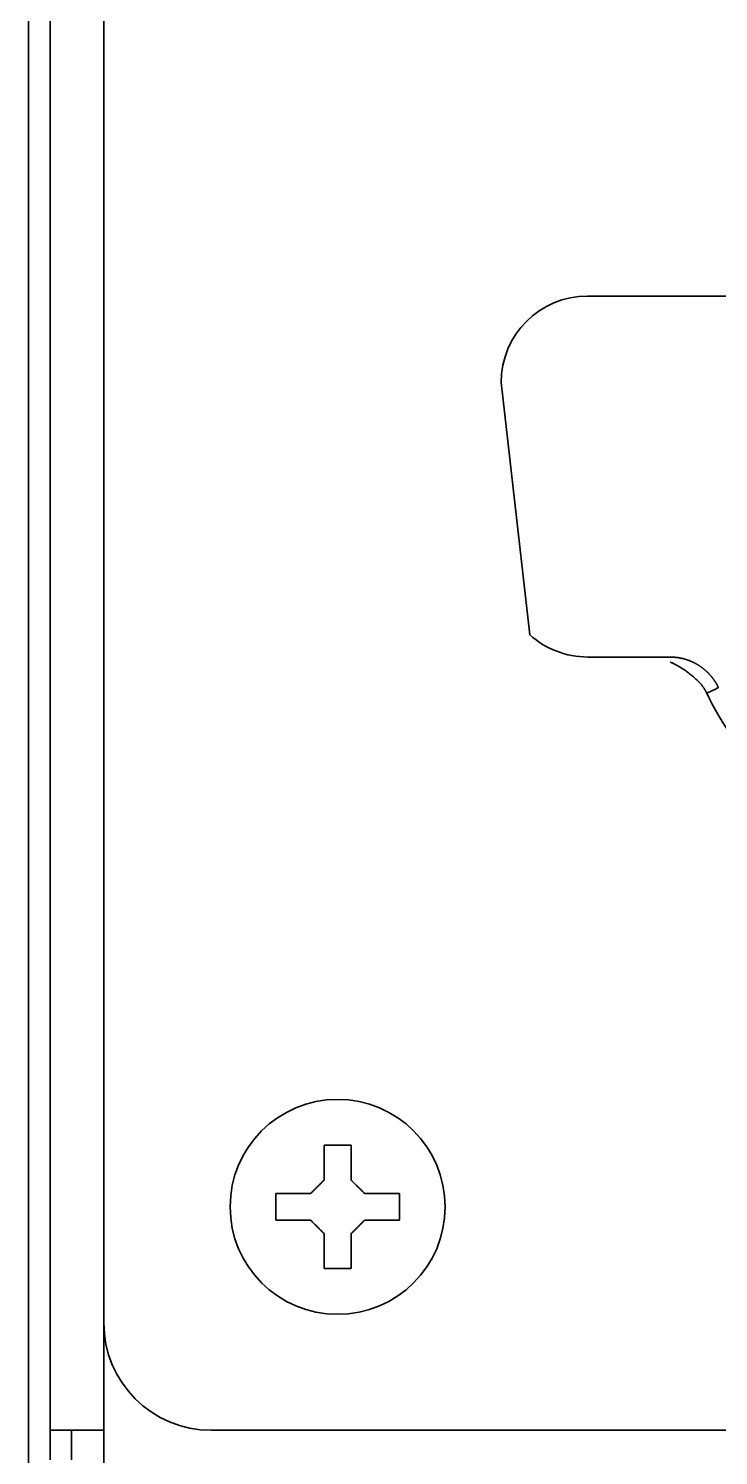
# Model space of a CAD drawing. Extents: x -760 to 4209, y 5795 to 10328.
# Drawn here: x 1849.3 to 1874.9, y 9176.6 to 9229.7 of the extents above; entities that cross this region are included whole.
import ezdxf

# ---------------------------------------------------------------- set-up
doc = ezdxf.new("R2010")
doc.units = 0
doc.header["$LTSCALE"] = 5
doc.layers.add('1', color=7, linetype='CONTINUOUS', true_color=0xffffff)

msp = doc.modelspace()

# ---------------------------------------------------------------- linework, layer by layer
at = {"layer": '1', "color": 7, "linetype": 'Continuous', "lineweight": 35}
for p, q in [((1850.055, 9177.522), (1850.055, 10156.372)), ((1852.055, 9269.031), (1852.055, 9177.222)), ((1852.055, 9181.522), (1852.055, 9267.522)), ((1849.255, 9231.957), (1849.255, 9160.522)), ((1884.055, 9219.739), (1870.055, 9219.739)), ((1866.838, 9216.522), (1867.907, 9207.126)), ((1870.055, 9206.304), (1873.119, 9206.304)), ((1858.455, 9185.84), (1858.455, 9186.34)), ((1863.055, 9186.34), (1863.055, 9185.84)), ((1858.455, 9185.34), (1858.455, 9185.84)), ((1863.055, 9185.84), (1863.055, 9185.34)), ((1851.855, 9177.522), (1850.055, 9177.522)), ((1850.055, 9176.422), (1850.055, 9177.522)), ((1850.855, 9176.422), (1850.855, 9177.522)), ((1852.055, 9177.522), (1851.855, 9177.522)), ((1852.055, 9177.222), (1852.055, 9175.422)), ((1915.056, 9177.522), (1856.055, 9177.522))]:
    msp.add_line(p, q, dxfattribs=at)
msp.add_circle((1860.755, 9185.84), 4, dxfattribs=at)
for centre, radius, start, end in [((1870.055, 9216.522), 3.217, 90, 180), ((1870.055, 9209.522), 3.217, 228.1289, 270), ((1884.055, 9209.522), 10.6, 205.5003, 244.4997), ((1856.055, 9181.522), 4, 180, 270)]:
    msp.add_arc(centre, radius, start, end, dxfattribs=at)
for points, knots in [([(1873.119, 9206.304), (1873.127, 9206.304), (1873.143, 9206.304), (1873.166, 9206.304), (1873.189, 9206.303), (1873.213, 9206.302), (1873.236, 9206.301), (1873.26, 9206.299), (1873.283, 9206.298), (1873.306, 9206.296), (1873.33, 9206.293), (1873.353, 9206.291), (1873.376, 9206.288), (1873.399, 9206.285), (1873.423, 9206.281), (1873.446, 9206.277), (1873.469, 9206.274), (1873.492, 9206.269), (1873.515, 9206.265), (1873.538, 9206.26), (1873.561, 9206.255), (1873.584, 9206.25), (1873.606, 9206.244), (1873.629, 9206.238), (1873.652, 9206.232), (1873.674, 9206.226), (1873.697, 9206.219), (1873.719, 9206.212), (1873.741, 9206.205), (1873.764, 9206.198), (1873.786, 9206.19), (1873.808, 9206.182), (1873.83, 9206.174), (1873.852, 9206.165), (1873.873, 9206.157), (1873.895, 9206.148), (1873.917, 9206.138), (1873.938, 9206.129), (1873.959, 9206.119), (1873.981, 9206.109), (1874.002, 9206.099), (1874.023, 9206.088), (1874.044, 9206.078), (1874.064, 9206.067), (1874.085, 9206.056), (1874.105, 9206.044), (1874.126, 9206.032), (1874.146, 9206.021), (1874.166, 9206.008), (1874.186, 9205.996), (1874.205, 9205.983), (1874.225, 9205.971), (1874.245, 9205.957), (1874.264, 9205.944), (1874.283, 9205.931), (1874.302, 9205.917), (1874.321, 9205.903), (1874.339, 9205.889), (1874.358, 9205.874), (1874.376, 9205.86), (1874.394, 9205.845), (1874.412, 9205.83), (1874.43, 9205.814), (1874.448, 9205.799), (1874.465, 9205.783), (1874.482, 9205.767), (1874.499, 9205.751), (1874.516, 9205.735), (1874.533, 9205.719), (1874.549, 9205.702), (1874.566, 9205.685), (1874.582, 9205.668), (1874.598, 9205.651), (1874.613, 9205.633), (1874.629, 9205.616), (1874.644, 9205.598), (1874.659, 9205.58), (1874.674, 9205.562), (1874.688, 9205.543), (1874.703, 9205.525), (1874.717, 9205.506), (1874.731, 9205.487), (1874.745, 9205.469), (1874.758, 9205.449), (1874.772, 9205.43), (1874.785, 9205.411), (1874.798, 9205.391), (1874.81, 9205.371), (1874.823, 9205.351), (1874.835, 9205.331), (1874.847, 9205.311), (1874.858, 9205.291), (1874.87, 9205.27), (1874.881, 9205.25), (1874.892, 9205.229), (1874.903, 9205.208), (1874.913, 9205.187), (1874.92, 9205.173), (1874.923, 9205.166)], [0, 0, 0, 0, 0.010418, 0.020837, 0.031255, 0.041673, 0.052091, 0.062509, 0.072927, 0.083344, 0.093762, 0.10418, 0.114597, 0.125015, 0.135432, 0.145849, 0.156267, 0.166684, 0.177101, 0.187518, 0.197935, 0.208352, 0.218769, 0.229186, 0.239602, 0.250019, 0.260436, 0.270853, 0.281269, 0.291686, 0.302102, 0.312519, 0.322935, 0.333352, 0.343768, 0.354184, 0.3646, 0.375017, 0.385433, 0.395849, 0.406265, 0.416682, 0.427098, 0.437514, 0.44793, 0.458346, 0.468762, 0.479178, 0.489594, 0.50001, 0.510426, 0.520842, 0.531258, 0.541674, 0.55209, 0.562506, 0.572922, 0.583338, 0.593754, 0.60417, 0.614586, 0.625002, 0.635418, 0.645834, 0.65625, 0.666666, 0.677083, 0.687499, 0.697915, 0.708331, 0.718747, 0.729163, 0.73958, 0.749996, 0.760412, 0.770829, 0.781245, 0.791661, 0.802078, 0.812494, 0.822911, 0.833327, 0.843744, 0.854161, 0.864577, 0.874994, 0.885411, 0.895828, 0.906245, 0.916662, 0.927079, 0.937496, 0.947913, 0.95833, 0.968748, 0.979165, 0.989582, 1, 1, 1, 1]), ([(1873.125, 9206.117), (1873.128, 9206.116), (1873.131, 9206.115), (1873.135, 9206.113), (1873.135, 9206.113), (1873.137, 9206.112), (1873.139, 9206.111), (1873.141, 9206.11), (1873.149, 9206.107), (1873.155, 9206.105), (1873.172, 9206.097), (1873.184, 9206.092), (1873.22, 9206.076), (1873.243, 9206.066), (1873.313, 9206.032), (1873.359, 9206.008), (1873.449, 9205.956), (1873.494, 9205.928), (1873.55, 9205.893), (1873.561, 9205.886), (1873.583, 9205.872), (1873.595, 9205.865), (1873.628, 9205.843), (1873.65, 9205.828), (1873.695, 9205.798), (1873.717, 9205.782), (1873.761, 9205.751), (1873.782, 9205.735), (1873.847, 9205.686), (1873.889, 9205.652), (1873.973, 9205.583), (1874.014, 9205.547), (1874.096, 9205.473), (1874.136, 9205.435), (1874.176, 9205.396)], [0, 0, 0, 0, 0.007813, 0.007813, 0.009766, 0.009766, 0.011719, 0.015625, 0.015625, 0.03125, 0.03125, 0.0625, 0.0625, 0.125, 0.125, 0.25, 0.25, 0.375, 0.375, 0.40625, 0.40625, 0.4375, 0.4375, 0.5, 0.5, 0.5625, 0.5625, 0.625, 0.625, 0.75, 0.75, 0.875, 0.875, 1, 1, 1, 1]), ([(1861.255, 9188.14), (1861.255, 9187.937), (1861.255, 9187.727), (1861.255, 9187.402), (1861.255, 9187.292), (1861.255, 9187.068), (1861.255, 9186.955), (1861.255, 9186.84)], [0, 0, 0, 0, 0.5, 0.5, 0.75, 0.75, 1, 1, 1, 1]), ([(1858.455, 9186.34), (1858.658, 9186.34), (1858.868, 9186.34), (1859.193, 9186.34), (1859.303, 9186.34), (1859.526, 9186.34), (1859.64, 9186.34), (1859.755, 9186.34)], [0, 0, 0, 0, 0.5, 0.5, 0.75, 0.75, 1, 1, 1, 1]), ([(1863.055, 9185.34), (1862.852, 9185.34), (1862.642, 9185.34), (1862.317, 9185.34), (1862.207, 9185.34), (1861.984, 9185.34), (1861.87, 9185.34), (1861.755, 9185.34)], [0, 0, 0, 0, 0.5, 0.5, 0.75, 0.75, 1, 1, 1, 1]), ([(1860.255, 9183.54), (1860.255, 9183.742), (1860.255, 9183.952), (1860.255, 9184.277), (1860.255, 9184.387), (1860.255, 9184.611), (1860.255, 9184.724), (1860.255, 9184.84)], [0, 0, 0, 0, 0.5, 0.5, 0.75, 0.75, 1, 1, 1, 1])]:
    msp.add_open_spline(points, degree=3, knots=knots, dxfattribs=at)
for points, degree in [([(1874.177, 9205.397), (1874.369, 9205.211), (1874.488, 9204.958)], 2), ([(1874.488, 9204.958), (1874.923, 9205.166)], 1), ([(1860.255, 9186.84), (1860.255, 9186.894), (1860.255, 9187.002), (1860.255, 9187.163), (1860.255, 9187.322), (1860.255, 9187.478), (1860.255, 9187.63), (1860.255, 9187.786), (1860.255, 9187.952), (1860.255, 9188.076), (1860.255, 9188.14)], 3), ([(1860.255, 9188.14), (1860.422, 9188.14), (1860.755, 9188.14), (1861.088, 9188.14), (1861.255, 9188.14)], 3), ([(1859.755, 9186.34), (1859.779, 9186.363), (1859.826, 9186.411), (1859.898, 9186.482), (1859.969, 9186.554), (1860.04, 9186.625), (1860.112, 9186.696), (1860.183, 9186.768), (1860.231, 9186.816), (1860.255, 9186.84)], 3), ([(1861.255, 9186.84), (1861.281, 9186.813), (1861.332, 9186.762), (1861.406, 9186.689), (1861.478, 9186.617), (1861.548, 9186.547), (1861.617, 9186.477), (1861.686, 9186.409), (1861.732, 9186.363), (1861.755, 9186.34)], 3), ([(1861.755, 9186.34), (1861.809, 9186.34), (1861.917, 9186.34), (1862.079, 9186.34), (1862.238, 9186.34), (1862.393, 9186.34), (1862.545, 9186.34), (1862.701, 9186.34), (1862.868, 9186.34), (1862.991, 9186.34), (1863.055, 9186.34)], 3), ([(1859.755, 9185.34), (1859.701, 9185.34), (1859.593, 9185.34), (1859.431, 9185.34), (1859.272, 9185.34), (1859.117, 9185.34), (1858.965, 9185.34), (1858.808, 9185.34), (1858.642, 9185.34), (1858.519, 9185.34), (1858.455, 9185.34)], 3), ([(1860.255, 9184.84), (1860.229, 9184.866), (1860.178, 9184.917), (1860.104, 9184.991), (1860.032, 9185.062), (1859.962, 9185.132), (1859.893, 9185.202), (1859.824, 9185.27), (1859.778, 9185.317), (1859.755, 9185.34)], 3), ([(1861.755, 9185.34), (1861.731, 9185.316), (1861.684, 9185.268), (1861.612, 9185.197), (1861.541, 9185.126), (1861.47, 9185.054), (1861.398, 9184.983), (1861.327, 9184.911), (1861.279, 9184.863), (1861.255, 9184.84)], 3), ([(1861.255, 9184.84), (1861.255, 9184.785), (1861.255, 9184.677), (1861.255, 9184.516), (1861.255, 9184.357), (1861.255, 9184.201), (1861.255, 9184.05), (1861.255, 9183.893), (1861.255, 9183.727), (1861.255, 9183.603), (1861.255, 9183.54)], 3), ([(1861.255, 9183.54), (1861.088, 9183.54), (1860.755, 9183.54), (1860.422, 9183.54), (1860.255, 9183.54)], 3)]:
    msp.add_open_spline(points, degree=degree, dxfattribs=at)

doc.saveas('drawing.dxf')
